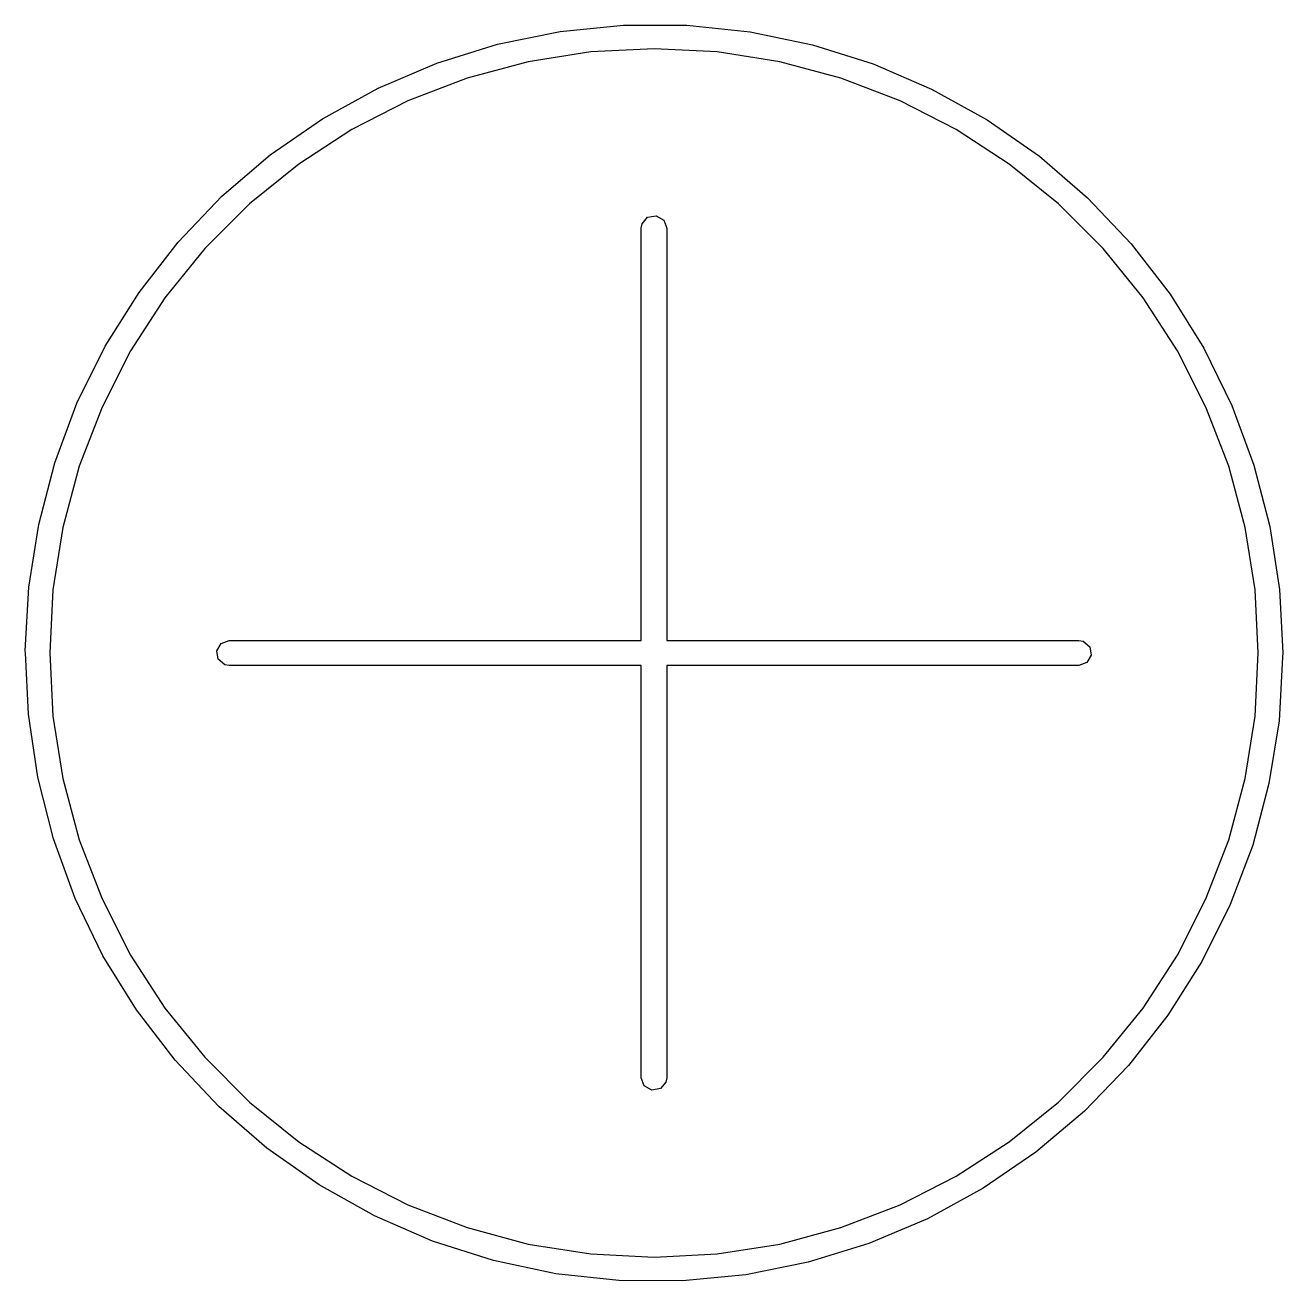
# Model space of a CAD drawing. Extents: x 5.3 to 29.5, y -16.5 to -2.6.
# Drawn here: x 25.752 to 26.048, y -9.4478 to -9.1522 of the extents above; entities that cross this region are included whole.
import ezdxf

# ---------------------------------------------------------------- set-up
doc = ezdxf.new("R2010")
doc.units = 0
doc.header["$MEASUREMENT"] = 0
doc.layers.add('BLACK', color=7, linetype='CONTINUOUS')

msp = doc.modelspace()

# ---------------------------------------------------------------- linework, layer by layer
at = {"layer": 'BLACK', "linetype": 'CONTINUOUS'}
for p, q in [((25.8779, -9.15371), (25.8928, -9.15222)), ((25.8928, -9.15222), (25.9077, -9.15225)), ((25.9077, -9.15225), (25.9226, -9.15379)), ((25.8632, -9.1567), (25.8779, -9.15371)), ((25.9226, -9.15379), (25.9373, -9.15682)), ((25.8489, -9.16115), (25.8632, -9.1567)), ((25.9, -9.15776), (25.8851, -9.15854)), ((25.9149, -9.15854), (25.9, -9.15776)), ((25.9373, -9.15682), (25.9516, -9.16133)), ((25.8351, -9.16702), (25.8489, -9.16115)), ((25.8704, -9.16087), (25.856, -9.16472)), ((25.8851, -9.15854), (25.8704, -9.16087)), ((25.9296, -9.16087), (25.9149, -9.15854)), ((25.944, -9.16472), (25.9296, -9.16087)), ((25.9516, -9.16133), (25.9653, -9.16725)), ((25.822, -9.17426), (25.8351, -9.16702)), ((25.856, -9.16472), (25.8421, -9.17006)), ((25.9579, -9.17006), (25.944, -9.16472)), ((25.8421, -9.17006), (25.8289, -9.17681)), ((25.9711, -9.17681), (25.9579, -9.17006)), ((25.9653, -9.16725), (25.9784, -9.17453)), ((25.8097, -9.18278), (25.822, -9.17426)), ((25.9784, -9.17453), (25.9907, -9.18309)), ((25.8289, -9.17681), (25.8164, -9.18492)), ((25.9836, -9.18492), (25.9711, -9.17681)), ((25.7983, -9.1925), (25.8097, -9.18278)), ((25.9907, -9.18309), (26.002, -9.19286)), ((25.8164, -9.18492), (25.8048, -9.19429)), ((25.9952, -9.19429), (25.9836, -9.18492)), ((25.788, -9.20332), (25.7983, -9.1925)), ((26.002, -9.19286), (26.0123, -9.20372)), ((25.8048, -9.19429), (25.7943, -9.20482)), ((26.0057, -9.20482), (25.9952, -9.19429)), ((25.897, -9.2), (25.8972, -9.19899)), ((25.8972, -9.19899), (25.8985, -9.19744)), ((25.8985, -9.19744), (25.9005, -9.19709)), ((25.9005, -9.19709), (25.9023, -9.1981)), ((25.9023, -9.1981), (25.903, -9.2)), ((25.897, -9.29705), (25.897, -9.2)), ((25.903, -9.2), (25.903, -9.29705)), ((25.7788, -9.21514), (25.788, -9.20332)), ((25.7943, -9.20482), (25.7849, -9.21639)), ((26.0151, -9.21639), (26.0057, -9.20482)), ((26.0123, -9.20372), (26.0215, -9.21556)), ((25.7708, -9.22782), (25.7788, -9.21514)), ((25.7849, -9.21639), (25.7768, -9.22888)), ((26.0232, -9.22888), (26.0151, -9.21639)), ((26.0215, -9.21556), (26.0294, -9.22827)), ((25.7642, -9.24124), (25.7708, -9.22782)), ((25.7768, -9.22888), (25.7701, -9.24214)), ((26.0299, -9.24214), (26.0232, -9.22888)), ((26.0294, -9.22827), (26.036, -9.24172)), ((25.759, -9.25526), (25.7642, -9.24124)), ((25.7701, -9.24214), (25.7647, -9.25604)), ((26.0353, -9.25604), (26.0299, -9.24214)), ((26.036, -9.24172), (26.0412, -9.25576)), ((25.7552, -9.26974), (25.759, -9.25526)), ((26.0412, -9.25576), (26.0449, -9.27025)), ((25.7647, -9.25604), (25.7609, -9.27043)), ((26.0391, -9.27043), (26.0353, -9.25604)), ((25.7529, -9.28453), (25.7552, -9.26974)), ((25.7609, -9.27043), (25.7585, -9.28513)), ((26.0415, -9.28513), (26.0391, -9.27043)), ((26.0449, -9.27025), (26.0472, -9.28505)), ((25.752, -9.29948), (25.7529, -9.28453)), ((25.7585, -9.28513), (25.7578, -9.3)), ((26.0422, -9.3), (26.0415, -9.28513)), ((26.0472, -9.28505), (26.048, -9.3)), ((25.7981, -9.29774), (25.8, -9.29705)), ((25.8, -9.29705), (25.897, -9.29705)), ((25.903, -9.29705), (26, -9.29705)), ((26, -9.29705), (26.001, -9.29723)), ((26.001, -9.29723), (26.0026, -9.29852)), ((25.7521, -9.3), (25.752, -9.29948)), ((25.7528, -9.31444), (25.7521, -9.3)), ((25.7578, -9.3), (25.7585, -9.31487)), ((25.7971, -9.29949), (25.7981, -9.29774)), ((25.7974, -9.30148), (25.7971, -9.29949)), ((26.0026, -9.29852), (26.0029, -9.30051)), ((26.0415, -9.31487), (26.0422, -9.3)), ((26.048, -9.3), (26.0479, -9.30103)), ((25.799, -9.30277), (25.7974, -9.30148)), ((25.8, -9.30295), (25.799, -9.30277)), ((25.897, -9.30295), (25.8, -9.30295)), ((25.897, -9.4), (25.897, -9.30295)), ((26, -9.30295), (25.903, -9.30295)), ((25.903, -9.30295), (25.903, -9.4)), ((26.0019, -9.30226), (26, -9.30295)), ((26.0029, -9.30051), (26.0019, -9.30226)), ((26.0479, -9.30103), (26.0471, -9.31598)), ((25.755, -9.32924), (25.7528, -9.31444)), ((25.7585, -9.31487), (25.7609, -9.32957)), ((26.0391, -9.32957), (26.0415, -9.31487)), ((26.0471, -9.31598), (26.0447, -9.33076)), ((25.7587, -9.34375), (25.755, -9.32924)), ((25.7609, -9.32957), (25.7647, -9.34396)), ((26.0353, -9.34396), (26.0391, -9.32957)), ((26.0447, -9.33076), (26.0409, -9.34523)), ((25.7638, -9.35781), (25.7587, -9.34375)), ((25.7647, -9.34396), (25.7701, -9.35786)), ((26.0299, -9.35786), (26.0353, -9.34396)), ((26.0409, -9.34523), (26.0356, -9.35923)), ((25.7703, -9.37128), (25.7638, -9.35781)), ((25.7701, -9.35786), (25.7768, -9.37112)), ((26.0232, -9.37112), (26.0299, -9.35786)), ((26.0356, -9.35923), (26.0289, -9.37263)), ((25.7782, -9.38401), (25.7703, -9.37128)), ((25.7768, -9.37112), (25.7849, -9.38361)), ((26.0151, -9.38361), (26.0232, -9.37112)), ((26.0289, -9.37263), (26.0209, -9.38528)), ((25.7873, -9.39589), (25.7782, -9.38401)), ((25.7849, -9.38361), (25.7943, -9.39518)), ((26.0057, -9.39518), (26.0151, -9.38361)), ((26.0209, -9.38528), (26.0117, -9.39707)), ((25.7976, -9.40679), (25.7873, -9.39589)), ((25.7943, -9.39518), (25.8048, -9.40571)), ((25.9952, -9.40571), (26.0057, -9.39518)), ((26.0117, -9.39707), (26.0013, -9.40785)), ((25.8977, -9.4019), (25.897, -9.4)), ((25.903, -9.4), (25.9028, -9.40101)), ((25.8995, -9.40291), (25.8977, -9.4019)), ((25.9015, -9.40256), (25.8995, -9.40291)), ((25.9028, -9.40101), (25.9015, -9.40256)), ((25.8089, -9.41659), (25.7976, -9.40679)), ((25.8048, -9.40571), (25.8164, -9.41508)), ((25.9836, -9.41508), (25.9952, -9.40571)), ((26.0013, -9.40785), (25.9899, -9.41754)), ((25.8164, -9.41508), (25.8289, -9.42319)), ((25.9711, -9.42319), (25.9836, -9.41508)), ((25.8212, -9.4252), (25.8089, -9.41659)), ((25.9899, -9.41754), (25.9775, -9.42602)), ((25.8289, -9.42319), (25.8421, -9.42994)), ((25.9579, -9.42994), (25.9711, -9.42319)), ((25.8342, -9.43252), (25.8212, -9.4252)), ((25.9775, -9.42602), (25.9644, -9.4332)), ((25.8421, -9.42994), (25.856, -9.43528)), ((25.944, -9.43528), (25.9579, -9.42994)), ((25.8479, -9.43849), (25.8342, -9.43252)), ((25.9644, -9.4332), (25.9506, -9.43903)), ((25.856, -9.43528), (25.8704, -9.43913)), ((25.9296, -9.43913), (25.944, -9.43528)), ((25.8622, -9.44304), (25.8479, -9.43849)), ((25.8704, -9.43913), (25.8851, -9.44146)), ((25.9149, -9.44146), (25.9296, -9.43913)), ((25.9506, -9.43903), (25.9363, -9.44343)), ((25.8851, -9.44146), (25.9, -9.44224)), ((25.9, -9.44224), (25.9149, -9.44146)), ((25.8769, -9.44613), (25.8622, -9.44304)), ((25.9363, -9.44343), (25.9216, -9.44637)), ((25.8917, -9.44772), (25.8769, -9.44613)), ((25.9067, -9.4478), (25.8917, -9.44772)), ((25.9216, -9.44637), (25.9067, -9.4478))]:
    msp.add_line(p, q, dxfattribs=at)

doc.saveas('drawing.dxf')
